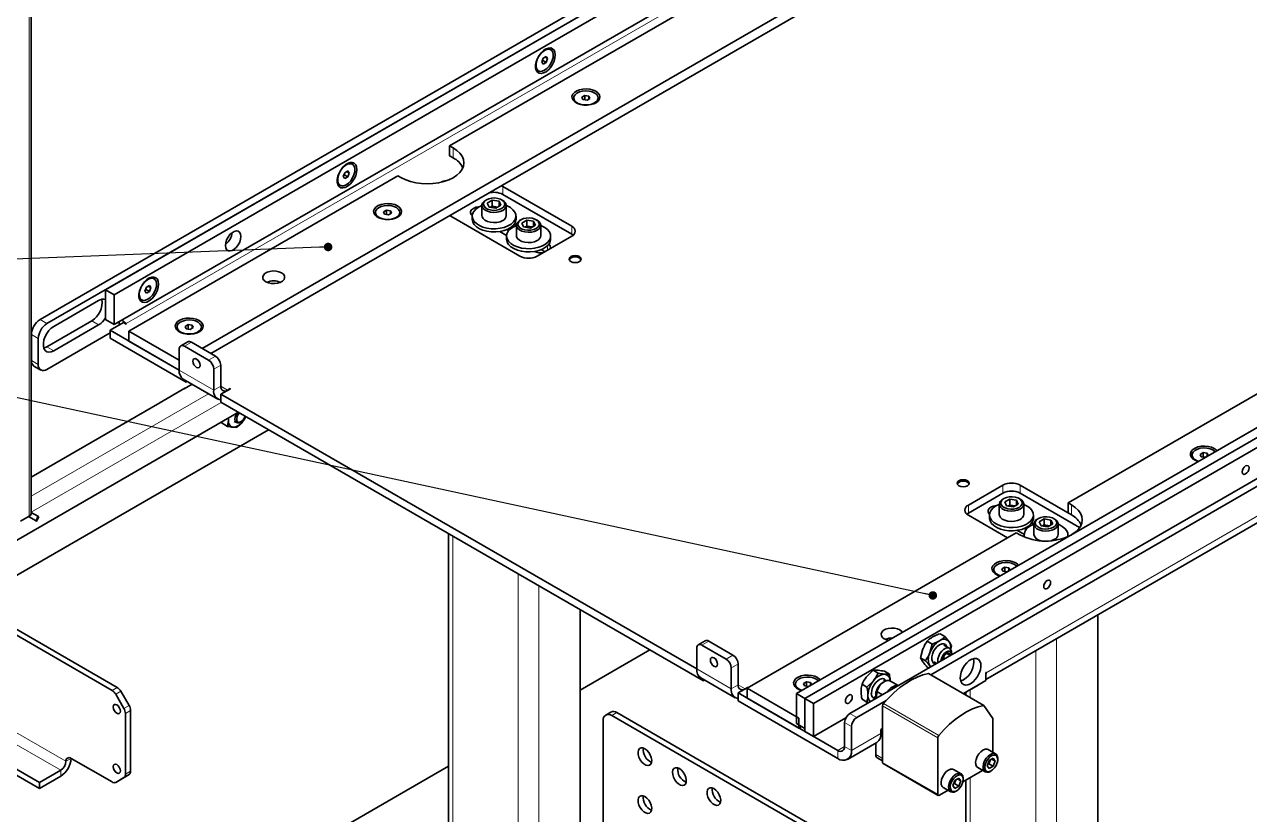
# Paper-space layout 'Blatt1' of a CAD drawing. Header units: millimetres. Extents: x 0 to 1189, y 0 to 841.
# Drawn here: x 778.1 to 878.5, y 450.6 to 515.4 of the extents above; entities that cross this region are included whole.
import ezdxf

# ---------------------------------------------------------------- set-up
doc = ezdxf.new("R2010")
doc.units = ezdxf.units.MM
doc.layers.add('BESCHRIFTUNG', color=5, linetype='Continuous')
doc.dimstyles.new('SLDDIMSTYLE0', dxfattribs={"dimtxt": 0.18, "dimasz": 0.7, "dimexe": 0, "dimexo": 0.0625, "dimgap": 0, "dimtad": 0, "dimtih": 1, "dimtoh": 1, "dimdec": 0, "dimrnd": 1e-09, "dimzin": 0, "dimdsep": 46, "dimtxsty": 'Standard', "dimblk1": 'DOT', "dimblk2": 'DOT', "dimsah": 1, "dimcen": 0.09, "dimadec": 0, "dimazin": 0, "dimtfac": 0.7, "dimtdec": 0, "dimtofl": 0, "dimtmove": 0, "dimatfit": 3, "dimldrblk": 'DOT', "dimfxl": 1, "dimfrac": 2, "dimtolj": 1, "dimtzin": 0, "dimarcsym": 0})

# ---------------------------------------------------------------- blocks, each defined once
blk = doc.blocks.new('_Dot')
at = {"color": 0, "linetype": 'ByBlock', "lineweight": -2}
blk.add_line((-0.5, 0), (-1, 0), dxfattribs=at)
at = {"color": 0, "linetype": 'ByBlock', "const_width": 0.5}
blk.add_lwpolyline([(-0.25, 0, 1), (0.25, 0, 1)], format="xyb", close=True, dxfattribs=at)

psp = doc.layouts.new('Blatt1')

# ---------------------------------------------------------------- linework, layer by layer
at = {"color": 7, "linetype": 'Continuous', "lineweight": 35}
for p, q in [((778.603, 475.292), (778.603, 615.737)), ((779.325, 491.172), (876.34, 547.178)), ((779.891, 490.846), (876.906, 546.851)), ((877.33, 547.096), (784.699, 493.622)), ((785.406, 493.213), (871.571, 542.955)), ((785.406, 490.764), (871.571, 540.506)), ((883.482, 540.442), (793.326, 488.396)), ((812.913, 505.418), (872.774, 539.975)), ((792.619, 488.805), (877.016, 537.526)), ((821.2, 513.3), (821.158, 513.325)), ((934.677, 513.583), (842.046, 460.108)), ((820.457, 512.294), (820.578, 512.607)), ((820.457, 512.294), (820.578, 512.121)), ((820.513, 512.439), (820.822, 512.261)), ((820.822, 512.748), (820.578, 512.607)), ((820.822, 512.261), (820.578, 512.121)), ((820.733, 512.696), (820.943, 512.575)), ((820.943, 512.575), (820.822, 512.748)), ((820.943, 512.575), (820.822, 512.261)), ((935.384, 513.175), (842.753, 459.7)), ((820.158, 511.593), (820.2, 511.568)), ((845.722, 458.883), (937.505, 511.868)), ((841.338, 460.516), (927.504, 510.258)), ((863.612, 476.15), (923.473, 510.707)), ((823.085, 509.348), (823.085, 509.299)), ((823.753, 509.399), (823.996, 509.54)), ((823.753, 509.399), (823.842, 509.207)), ((823.996, 509.54), (824.328, 509.488)), ((823.996, 509.183), (823.996, 509.54)), ((824.417, 509.296), (824.174, 509.156)), ((824.417, 509.296), (824.328, 509.488)), ((824.328, 509.245), (824.328, 509.488)), ((825.085, 509.299), (825.085, 509.348)), ((823.842, 509.207), (824.174, 509.156)), ((813.196, 505.255), (812.913, 505.418)), ((812.913, 504.602), (812.913, 505.418)), ((813.196, 504.439), (812.913, 504.602)), ((804.193, 502.905), (804.315, 503.219)), ((804.558, 503.359), (804.315, 503.219)), ((804.469, 503.308), (804.68, 503.186)), ((804.68, 503.186), (804.558, 503.359)), ((804.937, 503.912), (804.894, 503.936)), ((852.359, 462.062), (924.075, 503.462)), ((786.608, 490.233), (808.67, 502.969)), ((803.894, 502.204), (803.937, 502.18)), ((804.193, 502.905), (804.315, 502.732)), ((804.25, 503.051), (804.558, 502.873)), ((804.558, 502.873), (804.315, 502.732)), ((804.68, 503.186), (804.558, 502.873)), ((808.67, 502.969), (808.953, 502.806)), ((812.241, 502.459), (812.187, 502.422)), ((817.261, 502.091), (817.147, 502.148)), ((822.918, 498.826), (817.261, 502.091)), ((822.918, 498.172), (817.261, 501.438)), ((815.282, 500.393), (815.554, 500.522)), ((815.554, 500.54), (815.554, 499.699)), ((815.932, 500.997), (815.847, 500.948)), ((816.405, 500.96), (815.997, 500.724)), ((815.997, 500.724), (816.146, 500.403)), ((816.704, 500.316), (816.146, 500.403)), ((816.258, 500.385), (816.405, 500.47)), ((816.405, 500.96), (816.963, 500.874)), ((816.405, 500.47), (816.405, 500.96)), ((816.405, 500.47), (816.851, 500.401)), ((816.405, 500.47), (816.435, 500.358)), ((817.112, 500.552), (816.704, 500.316)), ((817.112, 500.552), (816.963, 500.874)), ((816.963, 500.466), (816.963, 500.874)), ((817.262, 500.948), (817.177, 500.997)), ((817.554, 499.699), (817.554, 500.54)), ((806.822, 499.959), (806.822, 499.91)), ((807.489, 500.01), (807.733, 500.151)), ((807.489, 500.01), (807.578, 499.819)), ((807.578, 499.819), (807.911, 499.767)), ((807.733, 500.151), (808.065, 500.099)), ((807.733, 499.795), (807.733, 500.151)), ((808.154, 499.908), (807.911, 499.767)), ((808.154, 499.908), (808.065, 500.099)), ((808.065, 499.856), (808.065, 500.099)), ((808.822, 499.91), (808.822, 499.959)), ((812.921, 499.708), (813.019, 499.642)), ((813.019, 499.642), (818.676, 496.376)), ((814.754, 499.658), (814.754, 499.397)), ((818.354, 499.397), (818.354, 499.658)), ((818.76, 499.365), (818.676, 499.316)), ((819.233, 499.327), (818.825, 499.092)), ((819.233, 499.327), (819.791, 499.241)), ((819.233, 498.837), (819.233, 499.327)), ((819.94, 498.919), (819.791, 499.241)), ((819.791, 498.833), (819.791, 499.241)), ((820.09, 499.316), (820.005, 499.365)), ((817.02, 498.393), (817.584, 498.068)), ((817.749, 498.462), (817.597, 498.55)), ((818.11, 498.76), (818.383, 498.89)), ((818.383, 498.913), (818.222, 499.006)), ((818.383, 498.907), (818.383, 498.066)), ((818.825, 499.092), (818.975, 498.77)), ((819.532, 498.683), (818.975, 498.77)), ((819.086, 498.752), (819.233, 498.837)), ((819.233, 498.837), (819.679, 498.768)), ((819.233, 498.837), (819.263, 498.725)), ((819.94, 498.919), (819.532, 498.683)), ((820.383, 498.066), (820.383, 498.907)), ((817.583, 498.026), (817.583, 497.764)), ((820.09, 496.376), (822.918, 498.009)), ((821.183, 497.764), (821.183, 498.026)), ((823.036, 498.091), (822.918, 498.172)), ((856.881, 461.681), (919.779, 497.991)), ((820.726, 496.744), (820.425, 496.917)), ((822.864, 496.228), (822.848, 496.219)), ((823.555, 496.219), (823.539, 496.228)), ((788.673, 494.523), (788.631, 494.547)), ((784.699, 493.622), (784.699, 491.172)), ((784.699, 493.622), (785.406, 493.213)), ((785.406, 493.213), (785.406, 490.764)), ((787.93, 493.516), (788.052, 493.83)), ((787.93, 493.516), (788.052, 493.343)), ((787.986, 493.662), (788.295, 493.484)), ((788.295, 493.97), (788.052, 493.83)), ((788.295, 493.484), (788.052, 493.343)), ((788.206, 493.919), (788.416, 493.797)), ((788.416, 493.797), (788.295, 493.97)), ((788.416, 493.797), (788.295, 493.484)), ((780.457, 490.617), (784.133, 492.74)), ((787.631, 492.815), (787.673, 492.791)), ((784.699, 491.172), (785.406, 490.764)), ((783.568, 491.074), (779.891, 488.951)), ((784.133, 490.747), (780.457, 488.625)), ((785.078, 490.3), (786.181, 490.937)), ((790.745, 487.029), (785.078, 490.3)), ((785.078, 489.647), (785.078, 490.3)), ((785.802, 490.992), (785.802, 490.718)), ((786.181, 490.937), (786.396, 490.813)), ((786.425, 490.829), (786.396, 490.845)), ((786.425, 490.829), (786.396, 490.813)), ((786.608, 489.417), (786.608, 490.233)), ((786.608, 490.233), (790.745, 487.845)), ((790.558, 490.57), (790.558, 490.521)), ((791.226, 490.622), (791.469, 490.762)), ((791.226, 490.622), (791.315, 490.43)), ((791.315, 490.43), (791.647, 490.378)), ((791.469, 490.762), (791.801, 490.711)), ((791.469, 490.406), (791.469, 490.762)), ((791.89, 490.519), (791.647, 490.378)), ((791.89, 490.519), (791.801, 490.711)), ((791.801, 490.468), (791.801, 490.711)), ((792.558, 490.521), (792.558, 490.57)), ((778.618, 489.948), (778.618, 487.825)), ((779.184, 489.621), (779.184, 487.498)), ((785.078, 490.084), (779.891, 487.09)), ((791.296, 486.057), (785.078, 489.647)), ((786.608, 489.417), (790.745, 487.029)), ((791.435, 489.345), (790.869, 489.018)), ((791.735, 489.315), (793.715, 488.172)), ((790.745, 488.743), (790.745, 487.029)), ((793.149, 487.845), (791.169, 488.988)), ((778.825, 487.367), (779.391, 487.04)), ((794.139, 487.437), (794.139, 485.722)), ((791.076, 486.296), (793.905, 484.663)), ((791.296, 486.169), (791.296, 486.057)), ((793.573, 487.111), (793.573, 485.396)), ((791.205, 485.551), (789.083, 484.327)), ((791.12, 485.502), (791.134, 485.494)), ((791.134, 485.494), (791.8, 485.879)), ((791.205, 485.535), (791.205, 485.551)), ((791.394, 486.113), (791.296, 486.057)), ((794.153, 485.061), (794.931, 485.51)), ((794.917, 485.518), (794.705, 485.396)), ((794.931, 485.51), (794.917, 485.518)), ((794.917, 485.518), (794.917, 485.502)), ((778.603, 478.261), (789.154, 484.351)), ((789.083, 484.327), (789.083, 484.31)), ((789.14, 484.359), (789.154, 484.351)), ((833.171, 462.536), (794.153, 485.061)), ((794.153, 485.061), (794.153, 484.408)), ((833.723, 461.565), (794.153, 484.408)), ((771.095, 469.436), (795.592, 483.577)), ((796.196, 483.229), (795.935, 482.801)), ((798.068, 482.148), (773.571, 468.007)), ((794.174, 482.759), (794.174, 482.73)), ((794.174, 482.73), (794.699, 482.427)), ((794.768, 482.906), (794.75, 483.091)), ((795.477, 482.358), (795.157, 482.352)), ((795.246, 482.835), (795.43, 482.729)), ((795.73, 482.759), (795.801, 482.799)), ((874.696, 480.271), (874.452, 480.131)), ((874.452, 480.131), (874.541, 479.939)), ((874.696, 480.271), (875.028, 480.22)), ((874.696, 479.915), (874.696, 480.271)), ((875.028, 480.22), (875.117, 480.028)), ((875.028, 479.977), (875.028, 480.22)), ((873.785, 480.079), (873.785, 480.03)), ((874.874, 479.888), (874.541, 479.939)), ((874.874, 479.888), (875.117, 480.028)), ((878.108, 478.486), (878.17, 478.522)), ((878.454, 479.014), (878.454, 479.085)), ((854.683, 477.859), (854.667, 477.85)), ((855.375, 477.85), (855.359, 477.859)), ((858.274, 477.599), (855.445, 475.966)), ((863.895, 475.17), (859.688, 477.599)), ((858.274, 476.946), (855.445, 475.313)), ((858.358, 476.505), (858.274, 476.456)), ((858.831, 476.468), (858.423, 476.232)), ((858.423, 476.232), (858.573, 475.91)), ((858.831, 476.468), (859.389, 476.382)), ((858.831, 475.978), (858.831, 476.468)), ((859.538, 476.06), (859.389, 476.382)), ((859.389, 475.973), (859.389, 476.382)), ((859.688, 476.456), (859.603, 476.505)), ((864.566, 474.13), (859.688, 476.946)), ((863.895, 475.987), (863.612, 476.15)), ((863.612, 475.334), (863.612, 476.15)), ((778.603, 475.373), (779.143, 475.061)), ((855.445, 475.313), (855.328, 475.231)), ((855.445, 475.15), (858.662, 473.293)), ((857.181, 475.166), (857.181, 474.905)), ((857.708, 475.901), (857.981, 476.03)), ((857.981, 476.048), (857.981, 475.207)), ((859.13, 475.824), (858.573, 475.91)), ((858.684, 475.893), (858.831, 475.978)), ((858.831, 475.978), (859.277, 475.909)), ((858.831, 475.978), (858.861, 475.866)), ((859.538, 476.06), (859.13, 475.824)), ((859.981, 475.207), (859.981, 476.048)), ((860.781, 474.905), (860.781, 475.166)), ((863.895, 475.17), (863.612, 475.334)), ((777.721, 474.651), (778.443, 475.068)), ((778.387, 475.036), (778.943, 474.715)), ((778.819, 474.786), (778.387, 475.036)), ((779.039, 474.66), (779.239, 475.006)), ((860.536, 474.268), (860.809, 474.397)), ((860.809, 474.421), (860.648, 474.514)), ((860.809, 474.415), (860.809, 473.574)), ((861.187, 474.872), (861.102, 474.823)), ((861.66, 474.835), (861.252, 474.599)), ((861.252, 474.599), (861.401, 474.277)), ((861.959, 474.191), (861.401, 474.277)), ((861.513, 474.26), (861.66, 474.345)), ((861.66, 474.835), (862.217, 474.749)), ((861.66, 474.345), (861.66, 474.835)), ((861.66, 474.345), (862.106, 474.276)), ((861.66, 474.345), (861.69, 474.233)), ((862.367, 474.427), (861.959, 474.191)), ((862.367, 474.427), (862.217, 474.749)), ((862.217, 474.341), (862.217, 474.749)), ((862.516, 474.823), (862.432, 474.872)), ((862.809, 473.574), (862.809, 474.415)), ((812.809, 473.638), (812.809, 439.643)), ((837.308, 460.965), (859.37, 473.701)), ((859.37, 473.701), (859.653, 473.538)), ((859.447, 473.901), (860.011, 473.576)), ((860.009, 473.533), (860.009, 473.362)), ((860.176, 473.97), (860.023, 474.058)), ((863.609, 473.392), (863.609, 473.533)), ((764.971, 472.481), (785.231, 460.786)), ((765.395, 472.726), (785.655, 461.031)), ((857.521, 470.691), (857.521, 470.642)), ((858.432, 470.883), (858.189, 470.742)), ((858.189, 470.742), (858.278, 470.55)), ((858.61, 470.499), (858.278, 470.55)), ((858.432, 470.883), (858.764, 470.831)), ((858.432, 470.526), (858.432, 470.883)), ((858.61, 470.499), (858.853, 470.639)), ((858.764, 470.831), (858.853, 470.639)), ((858.764, 470.588), (858.764, 470.831)), ((861.845, 469.097), (861.906, 469.133)), ((862.19, 469.625), (862.19, 469.696)), ((823.625, 437.014), (823.625, 467.394)), ((866.052, 426.527), (866.052, 466.975)), ((853.124, 465.429), (853.525, 465.197)), ((853.525, 465.197), (853.872, 464.772)), ((829.327, 464.103), (823.625, 460.811)), ((833.171, 464.251), (833.171, 462.536)), ((833.861, 464.852), (833.296, 464.526)), ((835.576, 463.353), (833.596, 464.496)), ((834.161, 464.823), (836.141, 463.68)), ((851.531, 463.448), (851.715, 464.179)), ((852.062, 464.816), (852.464, 464.584)), ((852.464, 464.584), (852.28, 463.853)), ((853.901, 464.23), (853.436, 464.498)), ((853.983, 464.139), (854.056, 464.442)), ((851.531, 463.448), (851.933, 463.216)), ((851.531, 463.448), (851.715, 463.118)), ((852.636, 463.112), (852.842, 462.993)), ((853.316, 463.267), (853.479, 463.687)), ((853.391, 463.462), (853.522, 463.386)), ((853.479, 463.687), (853.805, 463.876)), ((853.686, 463.807), (853.968, 463.644)), ((853.805, 463.876), (853.969, 463.644)), ((854.066, 463.7), (854.066, 463.863)), ((836, 462.618), (836, 460.904)), ((836.565, 462.945), (836.565, 461.23)), ((847.643, 462.429), (847.101, 461.905)), ((847.643, 462.429), (848.021, 462.435)), ((847.643, 462.429), (848.045, 462.197)), ((848.562, 462.347), (848.964, 462.115)), ((848.964, 462.115), (848.586, 462.109)), ((852.062, 462.693), (852.192, 462.618)), ((856.702, 459.555), (852.176, 462.167)), ((852.332, 462.699), (852.28, 462.791)), ((856.895, 462.247), (856.881, 462.238)), ((856.881, 462.238), (856.881, 461.585)), ((856.895, 462.23), (856.881, 462.033)), ((856.895, 462.247), (856.895, 462.23)), ((833.503, 461.804), (836.331, 460.171)), ((833.723, 461.677), (833.723, 461.565)), ((833.82, 461.621), (833.723, 461.565)), ((836.58, 460.569), (837.357, 461.018)), ((837.343, 461.026), (837.131, 460.904)), ((837.357, 461.018), (837.343, 461.026)), ((837.343, 461.026), (837.343, 461.01)), ((841.258, 461.302), (841.258, 461.253)), ((842.169, 461.494), (841.925, 461.353)), ((841.925, 461.353), (842.014, 461.162)), ((842.347, 461.11), (842.014, 461.162)), ((842.169, 461.494), (842.501, 461.442)), ((842.169, 461.138), (842.169, 461.494)), ((842.347, 461.11), (842.59, 461.251)), ((842.501, 461.442), (842.59, 461.251)), ((842.501, 461.199), (842.501, 461.442)), ((846.724, 461.286), (847.125, 461.054)), ((847.125, 461.054), (847.667, 461.578)), ((848.651, 461.545), (848.486, 461.64)), ((849.692, 461.175), (849.051, 461.545)), ((856.881, 461.585), (855.032, 460.518)), ((855.033, 460.518), (856.301, 461.25)), ((856.301, 461.251), (856.301, 461.25)), ((786.201, 459.307), (785.531, 460.469)), ((786.626, 459.552), (785.955, 460.714)), ((844.733, 455.862), (836.58, 460.569)), ((836.58, 460.569), (836.58, 459.916)), ((837.308, 460.965), (841.551, 458.516)), ((837.308, 460.148), (837.308, 460.965)), ((837.308, 460.148), (841.551, 457.699)), ((841.338, 458.067), (841.338, 460.516)), ((842.046, 460.108), (841.338, 460.516)), ((842.046, 460.108), (842.753, 459.7)), ((842.046, 457.413), (842.046, 460.108)), ((842.046, 457.658), (842.046, 460.108)), ((845.927, 460.236), (845.927, 460.307)), ((846.724, 460.06), (847.125, 459.828)), ((847.686, 460.255), (847.892, 460.136)), ((847.91, 460.146), (847.924, 460.696)), ((847.924, 460.696), (848.393, 460.425)), ((855.235, 460.635), (855.235, 460.401)), ((786.75, 459.134), (786.75, 454.151)), ((826.131, 459.007), (825.706, 458.762)), ((844.733, 455.209), (836.58, 459.916)), ((842.753, 459.7), (842.753, 457.005)), ((845.581, 459.709), (845.643, 459.744)), ((846.288, 458.557), (848.697, 459.948)), ((847.125, 459.828), (847.307, 459.798)), ((848.41, 454.882), (848.41, 459.519)), ((856.702, 459.555), (857.46, 458.475)), ((779.291, 453.234), (770.851, 458.106)), ((786.326, 453.906), (786.326, 458.889)), ((825.499, 458.304), (825.499, 437.401)), ((855.235, 441.955), (826.206, 458.712)), ((855.235, 442.444), (826.631, 458.957)), ((842.046, 457.658), (841.338, 458.067)), ((841.551, 457.699), (841.551, 458.516)), ((845.406, 458.537), (842.753, 457.005)), ((845.298, 458.149), (845.298, 456.189)), ((857.46, 455.701), (857.46, 458.475)), ((770.851, 457.616), (779.291, 452.744)), ((841.763, 457.822), (841.551, 457.699)), ((842.753, 457.005), (842.046, 457.413)), ((845.864, 457.822), (845.864, 455.862)), ((848.41, 457.658), (848.268, 457.577)), ((848.268, 457.577), (848.268, 457.25)), ((848.41, 455.209), (848.41, 457.658)), ((845.532, 455.13), (847.937, 456.518)), ((847.844, 455.535), (847.844, 456.464)), ((852.935, 456.907), (852.935, 452.27)), ((781.871, 455.213), (785.231, 453.274)), ((847.968, 455.261), (848.41, 455.006)), ((856.992, 454.612), (857.156, 455.033)), ((857.673, 455.578), (857.065, 455.929)), ((857.251, 455.088), (857.129, 454.772)), ((857.482, 455.222), (857.156, 455.033)), ((857.363, 455.153), (857.646, 454.989)), ((857.646, 454.989), (857.482, 455.222)), ((857.849, 455.107), (857.849, 455.189)), ((779.291, 453.234), (781.022, 454.233)), ((812.809, 454.567), (791.558, 442.299)), ((848.451, 454.791), (852.976, 452.178)), ((854.845, 453.945), (854.237, 454.296)), ((855.002, 453.3), (856.611, 454.228)), ((856.12, 454.545), (856.215, 454.456)), ((856.215, 454.456), (856.823, 454.105)), ((857.156, 454.38), (856.992, 454.612)), ((857.129, 454.772), (857.033, 454.717)), ((857.129, 454.772), (857.075, 454.826)), ((857.129, 454.772), (857.482, 454.568)), ((857.156, 454.38), (857.482, 454.568)), ((857.248, 454.148), (857.319, 454.188)), ((857.646, 454.989), (857.482, 454.568)), ((781.022, 453.743), (779.291, 452.744)), ((779.291, 452.744), (779.291, 453.234)), ((785.531, 453.244), (786.201, 453.631)), ((785.531, 453.244), (785.955, 453.489)), ((785.955, 453.489), (786.626, 453.876)), ((854.164, 452.979), (854.327, 453.4)), ((854.3, 453.14), (854.205, 453.085)), ((854.3, 453.14), (854.247, 453.193)), ((854.423, 453.455), (854.3, 453.14)), ((854.3, 453.14), (854.654, 452.936)), ((854.654, 453.589), (854.327, 453.4)), ((854.534, 453.52), (854.817, 453.356)), ((854.817, 453.356), (854.654, 453.589)), ((854.817, 453.356), (854.654, 452.936)), ((855.021, 453.474), (855.021, 453.556)), ((855.235, 453.434), (855.235, 420.282)), ((853.076, 452.188), (853.782, 452.595)), ((853.291, 452.912), (853.387, 452.824)), ((853.387, 452.824), (853.995, 452.473)), ((854.327, 452.747), (854.164, 452.979)), ((854.327, 452.747), (854.654, 452.936)), ((854.42, 452.515), (854.491, 452.556))]:
    psp.add_line(p, q, dxfattribs=at)
at = {"color": 8, "linetype": 'Continuous', "lineweight": 18}
for p, q in [((778.443, 615.513), (778.443, 475.068)), ((786.396, 490.845), (877.896, 543.667)), ((813.196, 504.439), (813.196, 505.255)), ((817.261, 501.438), (817.261, 502.091)), ((822.918, 498.172), (822.918, 498.826)), ((856.895, 462.23), (920.11, 498.724)), ((820.938, 496.866), (820.938, 497.242)), ((779.891, 490.846), (779.325, 491.172)), ((784.133, 490.747), (783.568, 491.074)), ((786.396, 490.845), (786.396, 490.813)), ((779.184, 489.621), (778.618, 489.948)), ((791.735, 489.315), (791.169, 488.988)), ((780.457, 488.625), (779.891, 488.951)), ((793.715, 488.172), (793.149, 487.845)), ((779.184, 487.498), (778.618, 487.825)), ((794.139, 487.437), (793.573, 487.111)), ((793.573, 485.396), (790.745, 487.029)), ((794.139, 485.722), (793.573, 485.396)), ((794.705, 485.396), (794.139, 485.722)), ((794.705, 485.396), (794.705, 485.379)), ((793.143, 485.103), (778.603, 476.709)), ((794.178, 484.394), (778.603, 475.403)), ((858.274, 476.946), (858.274, 477.599)), ((859.688, 476.946), (859.688, 477.599)), ((855.445, 475.313), (855.445, 475.966)), ((863.895, 475.17), (863.895, 475.987)), ((778.943, 474.715), (779.143, 475.061)), ((813.16, 439.153), (813.16, 473.435)), ((818.534, 436.05), (818.534, 470.333)), ((820.231, 436.05), (820.231, 469.353)), ((834.161, 464.823), (833.596, 464.496)), ((860.961, 423.588), (860.961, 464.036)), ((862.658, 424.567), (862.658, 465.016)), ((836.141, 463.68), (835.576, 463.353)), ((836, 460.904), (833.171, 462.536)), ((836.565, 462.945), (836, 462.618)), ((856.881, 462.238), (856.895, 462.23)), ((781.446, 454.968), (770.203, 461.459)), ((785.231, 460.786), (785.655, 461.031)), ((836.565, 461.23), (836, 460.904)), ((837.131, 460.904), (836.565, 461.23)), ((781.022, 454.233), (769.779, 460.724)), ((785.955, 460.714), (785.531, 460.469)), ((837.131, 460.904), (837.131, 460.887)), ((855.587, 460.198), (855.587, 460.838)), ((786.201, 459.307), (786.626, 459.552)), ((786.75, 459.134), (786.326, 458.889)), ((848.41, 459.519), (852.935, 456.907)), ((848.487, 459.709), (853.012, 457.097)), ((826.631, 458.957), (826.206, 458.712)), ((845.298, 458.149), (845.864, 457.822)), ((845.722, 458.883), (846.288, 458.557)), ((845.864, 455.862), (848.268, 457.25)), ((845.298, 456.189), (844.733, 455.862)), ((845.298, 456.189), (845.864, 455.862)), ((781.446, 454.968), (781.871, 455.213)), ((844.733, 455.862), (844.733, 455.209)), ((847.844, 455.535), (848.41, 455.209)), ((781.022, 454.233), (781.022, 453.743)), ((786.326, 453.906), (786.75, 454.151)), ((848.41, 454.882), (852.935, 452.27)), ((786.626, 453.876), (786.201, 453.631)), ((855.587, 420.485), (855.587, 453.637))]:
    psp.add_line(p, q, dxfattribs=at)
at = {"color": 7, "linetype": 'Continuous', "lineweight": 35, "flags": 128}
for points in [[(821.573, 512.867), (821.547, 513.085), (821.472, 513.26), (821.353, 513.381), (821.196, 513.44), (821.012, 513.434), (820.813, 513.363), (820.61, 513.231), (820.416, 513.047), (820.245, 512.822), (820.105, 512.571), (820.008, 512.308), (819.957, 512.052), (819.957, 511.817), (820.008, 511.619), (820.105, 511.469), (820.245, 511.379), (820.416, 511.352), (820.61, 511.391), (820.813, 511.493), (821.012, 511.653), (821.196, 511.859), (821.353, 512.099), (821.472, 512.358), (821.547, 512.619), (821.573, 512.867)], [(820.7, 511.618), (820.891, 511.758), (821.068, 511.949), (821.217, 512.175), (821.328, 512.421), (821.392, 512.668), (821.406, 512.897), (821.366, 513.092), (821.278, 513.239), (821.146, 513.325), (820.982, 513.346), (820.796, 513.299), (820.604, 513.188), (820.418, 513.021), (820.254, 512.81), (820.122, 512.572), (820.034, 512.323), (819.995, 512.083), (820.008, 511.869), (820.072, 511.696), (820.183, 511.579), (820.333, 511.525), (820.509, 511.538), (820.7, 511.618)], [(824.896, 509.887), (824.669, 509.989), (824.405, 510.055), (824.121, 510.081), (823.835, 510.065), (823.564, 510.009), (823.327, 509.915), (823.136, 509.791), (823.006, 509.643), (822.943, 509.481), (822.952, 509.315), (823.032, 509.156), (823.179, 509.013), (823.382, 508.896), (823.63, 508.811), (823.906, 508.765), (824.193, 508.76), (824.474, 508.796), (824.73, 508.871), (824.945, 508.981), (825.107, 509.118), (825.204, 509.274), (825.231, 509.44), (825.186, 509.603), (825.072, 509.756), (824.896, 509.887)], [(824.344, 509.905), (824.074, 509.925), (823.804, 509.902), (823.556, 509.837), (823.346, 509.737), (823.192, 509.607), (823.104, 509.459), (823.088, 509.302), (823.147, 509.148), (823.275, 509.009), (823.463, 508.896), (823.697, 508.816), (823.96, 508.775), (824.232, 508.777), (824.494, 508.821), (824.725, 508.904), (824.909, 509.02), (825.031, 509.161), (825.083, 509.315), (825.062, 509.472), (824.968, 509.619), (824.808, 509.746), (824.595, 509.844), (824.344, 509.905)], [(808.953, 502.806), (809.311, 502.629), (809.712, 502.487), (810.147, 502.383), (810.605, 502.32), (811.074, 502.299), (811.544, 502.32), (812.001, 502.383), (812.436, 502.487), (812.838, 502.629), (813.196, 502.806), (813.501, 503.012), (813.747, 503.244), (813.927, 503.495), (814.037, 503.76), (814.074, 504.03), (814.037, 504.301), (813.927, 504.566), (813.747, 504.817), (813.501, 505.048), (813.196, 505.255)], [(805.309, 503.478), (805.284, 503.697), (805.209, 503.872), (805.089, 503.993), (804.933, 504.052), (804.749, 504.046), (804.549, 503.974), (804.346, 503.842), (804.153, 503.658), (803.981, 503.433), (803.842, 503.182), (803.744, 502.92), (803.694, 502.663), (803.694, 502.428), (803.744, 502.23), (803.842, 502.081), (803.981, 501.99), (804.153, 501.963), (804.346, 502.002), (804.549, 502.105), (804.749, 502.264), (804.933, 502.47), (805.089, 502.71), (805.209, 502.969), (805.284, 503.231), (805.309, 503.478)], [(804.437, 502.229), (804.627, 502.369), (804.804, 502.56), (804.953, 502.787), (805.064, 503.032), (805.129, 503.279), (805.142, 503.509), (805.103, 503.704), (805.014, 503.85), (804.883, 503.937), (804.718, 503.957), (804.533, 503.91), (804.34, 503.799), (804.155, 503.632), (803.99, 503.421), (803.859, 503.183), (803.77, 502.934), (803.731, 502.694), (803.744, 502.48), (803.809, 502.308), (803.92, 502.19), (804.069, 502.136), (804.246, 502.149), (804.437, 502.229)], [(808.633, 500.498), (808.405, 500.6), (808.142, 500.666), (807.858, 500.692), (807.571, 500.676), (807.301, 500.62), (807.063, 500.527), (806.873, 500.402), (806.742, 500.254), (806.68, 500.092), (806.689, 499.926), (806.769, 499.767), (806.915, 499.624), (807.119, 499.507), (807.366, 499.422), (807.642, 499.376), (807.93, 499.371), (808.21, 499.407), (808.466, 499.482), (808.682, 499.592), (808.844, 499.729), (808.941, 499.886), (808.968, 500.051), (808.923, 500.215), (808.809, 500.367), (808.633, 500.498)], [(808.08, 500.517), (807.81, 500.536), (807.541, 500.513), (807.292, 500.449), (807.083, 500.348), (806.929, 500.219), (806.84, 500.07), (806.825, 499.913), (806.883, 499.759), (807.011, 499.621), (807.199, 499.507), (807.434, 499.427), (807.697, 499.386), (807.969, 499.388), (808.23, 499.432), (808.461, 499.515), (808.645, 499.631), (808.768, 499.772), (808.82, 499.926), (808.798, 500.083), (808.704, 500.23), (808.545, 500.358), (808.331, 500.456), (808.08, 500.517)], [(815.345, 500.428), (815.298, 500.425), (815.06, 500.38), (814.857, 500.295), (814.71, 500.178), (814.633, 500.041), (814.633, 499.896), (814.71, 499.759), (814.757, 499.713)], [(817.554, 500.522), (817.62, 500.496), (817.89, 500.355), (818.106, 500.186), (818.258, 499.994), (818.34, 499.79), (818.349, 499.579), (818.285, 499.373), (818.15, 499.177), (817.949, 499.002), (817.692, 498.853), (817.388, 498.737), (817.05, 498.659), (816.691, 498.622), (816.327, 498.628), (815.972, 498.675), (815.641, 498.763), (815.348, 498.887), (815.103, 499.043), (814.919, 499.225), (814.801, 499.423), (814.755, 499.632), (814.783, 499.842), (814.883, 500.044), (815.051, 500.23), (815.282, 500.393), (815.282, 500.393)], [(817.261, 500.132), (817.044, 500.037), (816.791, 499.979), (816.52, 499.963), (816.252, 499.99), (816.006, 500.058), (815.801, 500.161), (815.651, 500.292), (815.569, 500.442), (815.56, 500.599), (815.624, 500.752), (815.758, 500.889), (815.847, 500.948)], [(817.177, 500.279), (817.327, 500.395), (817.414, 500.53), (817.432, 500.674), (817.379, 500.816), (817.259, 500.943), (817.082, 501.045), (816.862, 501.114), (816.617, 501.145), (816.367, 501.135), (816.133, 501.084), (815.932, 500.997), (815.782, 500.882), (815.694, 500.746), (815.677, 500.602), (815.73, 500.461), (815.85, 500.334), (816.027, 500.232), (816.247, 500.162), (816.492, 500.132), (816.741, 500.142), (816.976, 500.192), (817.177, 500.279)], [(817.262, 500.948), (817.391, 500.857), (817.507, 500.715), (817.554, 500.56), (817.526, 500.404), (817.426, 500.257), (817.261, 500.132)], [(818.354, 499.397), (818.349, 499.318), (818.285, 499.111), (818.15, 498.916), (817.949, 498.74), (817.692, 498.592), (817.388, 498.476), (817.05, 498.398), (816.691, 498.361), (816.327, 498.366), (815.972, 498.414), (815.641, 498.502), (815.348, 498.626), (815.103, 498.782), (814.919, 498.963), (814.801, 499.162), (814.755, 499.371), (814.754, 499.397)], [(815.554, 499.699), (815.569, 499.601), (815.651, 499.451), (815.801, 499.32), (816.006, 499.216), (816.252, 499.149), (816.52, 499.122), (816.791, 499.138), (817.044, 499.196), (817.261, 499.291)], [(820.09, 498.499), (819.873, 498.404), (819.62, 498.347), (819.349, 498.33), (819.08, 498.357), (818.834, 498.425), (818.629, 498.528), (818.48, 498.659), (818.397, 498.809), (818.388, 498.966), (818.452, 499.119), (818.586, 499.256), (818.676, 499.316)], [(820.005, 498.646), (820.155, 498.762), (820.243, 498.897), (820.261, 499.042), (820.207, 499.183), (820.087, 499.31), (819.91, 499.412), (819.69, 499.481), (819.446, 499.512), (819.196, 499.502), (818.961, 499.451), (818.761, 499.365), (818.61, 499.249), (818.523, 499.113), (818.505, 498.969), (818.558, 498.828), (818.678, 498.701), (818.855, 498.599), (819.075, 498.529), (819.32, 498.499), (819.57, 498.509), (819.805, 498.56), (820.005, 498.646)], [(820.09, 499.316), (820.219, 499.224), (820.336, 499.082), (820.382, 498.927), (820.354, 498.771), (820.254, 498.624), (820.09, 498.499)], [(794.528, 497.254), (794.554, 497.476), (794.629, 497.71), (794.748, 497.937), (794.9, 498.138), (795.074, 498.297), (795.255, 498.401), (795.429, 498.443), (795.581, 498.418), (795.7, 498.328), (795.775, 498.181), (795.801, 497.989), (795.775, 497.767), (795.7, 497.534), (795.581, 497.307), (795.429, 497.106), (795.255, 496.947), (795.074, 496.842), (794.9, 496.801), (794.748, 496.826), (794.629, 496.915), (794.554, 497.062), (794.528, 497.254)], [(820.383, 498.89), (820.448, 498.863), (820.718, 498.722), (820.934, 498.553), (821.086, 498.362), (821.168, 498.157), (821.178, 497.947), (821.113, 497.74), (820.978, 497.544), (820.778, 497.369), (820.52, 497.22), (820.216, 497.105), (819.878, 497.027), (819.519, 496.989), (819.155, 496.995), (818.801, 497.042), (818.47, 497.13), (818.176, 497.255), (817.932, 497.411), (817.747, 497.592), (817.629, 497.791), (817.583, 497.999), (817.611, 498.209), (817.711, 498.411), (817.88, 498.597), (818.11, 498.76), (818.11, 498.76)], [(821.183, 497.764), (821.178, 497.685), (821.113, 497.478), (820.978, 497.283), (820.778, 497.108), (820.52, 496.959), (820.216, 496.843), (819.878, 496.765), (819.519, 496.728), (819.155, 496.733), (818.801, 496.781), (818.47, 496.869), (818.176, 496.993), (817.932, 497.149), (817.747, 497.33), (817.629, 497.529), (817.583, 497.738), (817.583, 497.764)], [(818.383, 498.066), (818.397, 497.968), (818.48, 497.818), (818.629, 497.687), (818.834, 497.584), (819.08, 497.516), (819.349, 497.489), (819.62, 497.506), (819.873, 497.563), (820.09, 497.658)], [(822.848, 496.336), (822.739, 496.242), (822.701, 496.132), (822.739, 496.021), (822.848, 495.927), (823.01, 495.865), (823.201, 495.843), (823.392, 495.865), (823.555, 495.927), (823.663, 496.021), (823.701, 496.132), (823.663, 496.242), (823.555, 496.336), (823.392, 496.398), (823.201, 496.42), (823.01, 496.398), (822.848, 496.336)], [(822.864, 496.228), (822.76, 496.139), (822.724, 496.041)], [(823.678, 496.041), (823.642, 496.139), (823.539, 496.228), (823.384, 496.288), (823.201, 496.309), (823.018, 496.288), (822.864, 496.228)], [(789.046, 494.09), (789.02, 494.308), (788.945, 494.483), (788.826, 494.604), (788.669, 494.663), (788.485, 494.657), (788.286, 494.586), (788.083, 494.454), (787.889, 494.269), (787.718, 494.045), (787.579, 493.793), (787.481, 493.531), (787.43, 493.274), (787.43, 493.04), (787.481, 492.841), (787.579, 492.692), (787.718, 492.601), (787.889, 492.575), (788.083, 492.614), (788.286, 492.716), (788.485, 492.875), (788.669, 493.082), (788.826, 493.322), (788.945, 493.581), (789.02, 493.842), (789.046, 494.09)], [(788.173, 492.84), (788.364, 492.981), (788.541, 493.171), (788.69, 493.398), (788.801, 493.644), (788.866, 493.89), (788.879, 494.12), (788.839, 494.315), (788.751, 494.461), (788.619, 494.548), (788.455, 494.568), (788.269, 494.521), (788.077, 494.41), (787.891, 494.243), (787.727, 494.033), (787.596, 493.794), (787.507, 493.546), (787.468, 493.305), (787.481, 493.091), (787.545, 492.919), (787.656, 492.801), (787.806, 492.747), (787.982, 492.761), (788.173, 492.84)], [(797.851, 494.274), (797.698, 494.393), (797.608, 494.531), (797.59, 494.679), (797.645, 494.823), (797.767, 494.953), (797.948, 495.058), (798.173, 495.129), (798.424, 495.16), (798.679, 495.149), (798.919, 495.098), (799.124, 495.009), (799.278, 494.891), (799.367, 494.752), (799.385, 494.605), (799.331, 494.46), (799.208, 494.33), (799.027, 494.226), (798.802, 494.155), (798.552, 494.124), (798.296, 494.134), (798.056, 494.186), (797.851, 494.274)], [(792.369, 491.11), (792.142, 491.211), (791.878, 491.277), (791.594, 491.303), (791.308, 491.288), (791.037, 491.231), (790.8, 491.138), (790.609, 491.014), (790.479, 490.866), (790.416, 490.704), (790.425, 490.538), (790.505, 490.378), (790.652, 490.236), (790.855, 490.118), (791.103, 490.034), (791.379, 489.987), (791.666, 489.982), (791.947, 490.018), (792.203, 490.094), (792.418, 490.203), (792.58, 490.341), (792.677, 490.497), (792.705, 490.662), (792.66, 490.826), (792.545, 490.978), (792.369, 491.11)], [(791.817, 491.128), (791.547, 491.148), (791.277, 491.124), (791.029, 491.06), (790.82, 490.96), (790.665, 490.83), (790.577, 490.681), (790.561, 490.524), (790.62, 490.371), (790.748, 490.232), (790.936, 490.118), (791.17, 490.038), (791.433, 489.998), (791.706, 489.999), (791.967, 490.043), (792.198, 490.127), (792.382, 490.243), (792.504, 490.383), (792.557, 490.537), (792.535, 490.694), (792.441, 490.842), (792.281, 490.969), (792.068, 491.067), (791.817, 491.128)], [(780.457, 488.625), (780.25, 488.535), (780.056, 488.507), (779.884, 488.545), (779.747, 488.645), (779.65, 488.802), (779.6, 489.006), (779.6, 489.247), (779.65, 489.509), (779.747, 489.777), (779.884, 490.036), (780.056, 490.272), (780.25, 490.469), (780.457, 490.617)], [(779.891, 488.951), (779.684, 488.861), (779.633, 488.848)], [(792.159, 487.257), (792.273, 487.218), (792.369, 487.237), (792.434, 487.311), (792.456, 487.429), (792.434, 487.573), (792.369, 487.722), (792.273, 487.852), (792.159, 487.943), (792.046, 487.983), (791.949, 487.964), (791.885, 487.89), (791.862, 487.772), (791.885, 487.628), (791.949, 487.479), (792.046, 487.349), (792.159, 487.257)], [(794.768, 482.906), (794.775, 483.027), (794.787, 483.113)], [(795.518, 482.702), (795.405, 482.746), (795.331, 482.851), (795.306, 483.004), (795.331, 483.186), (795.405, 483.376), (795.496, 483.522)], [(795.683, 483.525), (795.586, 483.407), (795.495, 483.235), (795.45, 483.059), (795.459, 482.905), (795.52, 482.797), (795.624, 482.752)], [(795.73, 482.759), (795.656, 482.723), (795.518, 482.702)], [(875.596, 480.619), (875.368, 480.72), (875.105, 480.786), (874.821, 480.812), (874.534, 480.797), (874.264, 480.74), (874.026, 480.647), (873.836, 480.523), (873.705, 480.375), (873.643, 480.213), (873.652, 480.047), (873.732, 479.888), (873.878, 479.745), (874.082, 479.627), (874.307, 479.548)], [(875.677, 480.34), (875.645, 480.374), (875.475, 480.497), (875.255, 480.589), (874.999, 480.643), (874.728, 480.656), (874.46, 480.626), (874.217, 480.555), (874.016, 480.449), (873.872, 480.315), (873.796, 480.165), (873.792, 480.007), (873.863, 479.856), (874.002, 479.72), (874.199, 479.612), (874.334, 479.564)], [(875.827, 480.426), (875.772, 480.488), (875.596, 480.619)], [(878.17, 478.521), (878.061, 478.484), (877.969, 478.502), (877.907, 478.573), (877.885, 478.686), (877.907, 478.824), (877.969, 478.966), (878.061, 479.09), (878.17, 479.178), (878.278, 479.216), (878.37, 479.198), (878.432, 479.127), (878.454, 479.014), (878.432, 478.876), (878.37, 478.734), (878.278, 478.609), (878.17, 478.521)], [(854.667, 477.966), (854.559, 477.873), (854.521, 477.762), (854.559, 477.652), (854.667, 477.558), (854.83, 477.496), (855.021, 477.474), (855.212, 477.496), (855.375, 477.558), (855.483, 477.652), (855.521, 477.762), (855.483, 477.873), (855.375, 477.966), (855.212, 478.029), (855.021, 478.051), (854.83, 478.029), (854.667, 477.966)], [(854.683, 477.859), (854.58, 477.77), (854.544, 477.677)], [(855.498, 477.677), (855.462, 477.77), (855.358, 477.859), (855.204, 477.919), (855.021, 477.94), (854.838, 477.919), (854.683, 477.859)], [(859.688, 475.64), (859.471, 475.545), (859.218, 475.487), (858.947, 475.471), (858.678, 475.498), (858.432, 475.565), (858.227, 475.669), (858.078, 475.8), (857.995, 475.95), (857.986, 476.107), (858.05, 476.26), (858.184, 476.397), (858.274, 476.456)], [(859.603, 475.787), (859.753, 475.903), (859.841, 476.038), (859.859, 476.182), (859.805, 476.324), (859.685, 476.45), (859.508, 476.553), (859.288, 476.622), (859.044, 476.653), (858.794, 476.642), (858.559, 476.592), (858.358, 476.505), (858.208, 476.389), (858.121, 476.254), (858.103, 476.11), (858.156, 475.968), (858.276, 475.842), (858.453, 475.739), (858.673, 475.67), (858.918, 475.639), (859.168, 475.65), (859.402, 475.7), (859.603, 475.787)], [(859.688, 476.456), (859.817, 476.365), (859.934, 476.223), (859.98, 476.068), (859.952, 475.911), (859.852, 475.765), (859.688, 475.64)], [(857.772, 475.936), (857.724, 475.932), (857.486, 475.888), (857.284, 475.803), (857.137, 475.686), (857.059, 475.549), (857.059, 475.404), (857.137, 475.267), (857.183, 475.221)], [(859.981, 476.03), (860.046, 476.004), (860.316, 475.863), (860.532, 475.693), (860.684, 475.502), (860.766, 475.297), (860.776, 475.087), (860.711, 474.88), (860.576, 474.685), (860.376, 474.509), (860.118, 474.361), (859.814, 474.245), (859.476, 474.167), (859.117, 474.13), (858.753, 474.135), (858.399, 474.183), (858.068, 474.271), (857.774, 474.395), (857.53, 474.551), (857.345, 474.732), (857.227, 474.931), (857.181, 475.14), (857.209, 475.349), (857.309, 475.552), (857.478, 475.738), (857.708, 475.901), (857.708, 475.901)], [(857.981, 475.207), (857.995, 475.109), (858.078, 474.959), (858.227, 474.828), (858.432, 474.724), (858.678, 474.657), (858.947, 474.63), (859.218, 474.646), (859.471, 474.704), (859.688, 474.799)], [(863.928, 473.557), (864.201, 473.744), (864.447, 473.976), (864.627, 474.227), (864.737, 474.491), (864.774, 474.762), (864.737, 475.033), (864.627, 475.297), (864.447, 475.548), (864.201, 475.78), (863.895, 475.987)], [(778.819, 474.786), (778.896, 474.742), (778.958, 474.706), (779.004, 474.68), (779.031, 474.664), (779.038, 474.66), (779.026, 474.667), (778.994, 474.686), (778.943, 474.715)], [(779.143, 475.061), (779.194, 475.032), (779.226, 475.014), (779.238, 475.006), (779.239, 475.006)], [(860.781, 474.905), (860.776, 474.826), (860.711, 474.619), (860.576, 474.424), (860.376, 474.248), (860.118, 474.1), (859.814, 473.984), (859.476, 473.906), (859.117, 473.869), (858.753, 473.874), (858.399, 473.922), (858.068, 474.009), (857.774, 474.134), (857.53, 474.29), (857.345, 474.471), (857.227, 474.67), (857.181, 474.879), (857.181, 474.905)], [(862.516, 474.007), (862.299, 473.912), (862.046, 473.854), (861.775, 473.838), (861.507, 473.865), (861.261, 473.932), (861.055, 474.036), (860.906, 474.167), (860.824, 474.317), (860.814, 474.474), (860.879, 474.627), (861.012, 474.764), (861.102, 474.823)], [(862.431, 474.154), (862.582, 474.27), (862.669, 474.405), (862.687, 474.549), (862.634, 474.691), (862.514, 474.818), (862.337, 474.92), (862.117, 474.989), (861.872, 475.02), (861.622, 475.01), (861.387, 474.959), (861.187, 474.872), (861.037, 474.757), (860.949, 474.621), (860.931, 474.477), (860.985, 474.336), (861.105, 474.209), (861.282, 474.106), (861.502, 474.037), (861.746, 474.006), (861.996, 474.017), (862.231, 474.067), (862.431, 474.154)], [(862.516, 474.823), (862.645, 474.732), (862.762, 474.59), (862.809, 474.435), (862.781, 474.278), (862.681, 474.132), (862.516, 474.007)], [(862.809, 474.397), (862.875, 474.371), (863.145, 474.23), (863.36, 474.06), (863.512, 473.869), (863.595, 473.665), (863.604, 473.454), (863.59, 473.384)], [(862.23, 473.05), (862.299, 473.071), (862.516, 473.166)], [(859.332, 471.23), (859.105, 471.332), (858.841, 471.398), (858.557, 471.424), (858.271, 471.408), (858, 471.352), (857.763, 471.258), (857.572, 471.134), (857.442, 470.986), (857.379, 470.824), (857.388, 470.658), (857.468, 470.499), (857.615, 470.356), (857.818, 470.239), (858.043, 470.16)], [(859.414, 470.951), (859.381, 470.985), (859.212, 471.108), (858.991, 471.2), (858.736, 471.255), (858.464, 471.267), (858.197, 471.237), (857.954, 471.166), (857.753, 471.06), (857.609, 470.927), (857.532, 470.776), (857.529, 470.619), (857.599, 470.467), (857.738, 470.332), (857.935, 470.223), (858.071, 470.175)], [(859.564, 471.038), (859.508, 471.099), (859.332, 471.23)], [(861.906, 469.133), (861.797, 469.095), (861.705, 469.113), (861.643, 469.184), (861.622, 469.297), (861.643, 469.435), (861.705, 469.577), (861.797, 469.701), (861.906, 469.789), (862.015, 469.827), (862.107, 469.809), (862.169, 469.738), (862.19, 469.625), (862.169, 469.487), (862.107, 469.345), (862.015, 469.221), (861.906, 469.133)], [(848.551, 465.006), (848.397, 465.125), (848.308, 465.263), (848.29, 465.411), (848.344, 465.555), (848.467, 465.685), (848.648, 465.789), (848.873, 465.86), (849.123, 465.892), (849.379, 465.881), (849.619, 465.83), (849.824, 465.741), (849.977, 465.623), (850.04, 465.54)], [(848.9, 464.881), (848.756, 464.918), (848.551, 465.006)], [(852.786, 462.961), (852.733, 462.966), (852.596, 463.024), (852.498, 463.143), (852.447, 463.314), (852.447, 463.523), (852.498, 463.753), (852.596, 463.985), (852.733, 464.201), (852.897, 464.383), (853.076, 464.516)], [(854.066, 463.863), (854.052, 464), (853.991, 464.146), (853.885, 464.238), (853.746, 464.267), (853.585, 464.231), (853.416, 464.134), (853.255, 463.984), (853.116, 463.793), (853.011, 463.581), (852.949, 463.364), (852.937, 463.162), (852.953, 463.057)], [(853.076, 464.516), (853.256, 464.589), (853.42, 464.598), (853.557, 464.54), (853.655, 464.42), (853.682, 464.356)], [(834.586, 462.765), (834.699, 462.726), (834.796, 462.744), (834.86, 462.819), (834.883, 462.937), (834.86, 463.081), (834.796, 463.229), (834.699, 463.359), (834.586, 463.451), (834.472, 463.491), (834.376, 463.472), (834.311, 463.398), (834.289, 463.28), (834.311, 463.135), (834.376, 462.987), (834.472, 462.857), (834.586, 462.765)], [(854.066, 463.7), (854.06, 463.781), (854.01, 463.912), (853.915, 463.988), (853.787, 463.999), (853.642, 463.945), (853.497, 463.832), (853.369, 463.673), (853.275, 463.488), (853.224, 463.299), (853.218, 463.21)], [(855.622, 461.332), (855.411, 461.241), (855.213, 461.217), (855.041, 461.262), (854.906, 461.373), (854.815, 461.543), (854.775, 461.762), (854.788, 462.015), (854.854, 462.286), (854.968, 462.559), (855.123, 462.817), (855.31, 463.043), (855.516, 463.223), (855.728, 463.346), (855.934, 463.403), (856.121, 463.393), (856.276, 463.314), (856.39, 463.173), (856.455, 462.977), (856.469, 462.739), (856.429, 462.475), (856.338, 462.201), (856.203, 461.933), (856.031, 461.689), (855.833, 461.485), (855.622, 461.332)], [(843.069, 461.841), (842.842, 461.943), (842.578, 462.009), (842.294, 462.035), (842.007, 462.019), (841.737, 461.963), (841.499, 461.87), (841.309, 461.745), (841.178, 461.597), (841.116, 461.435), (841.125, 461.27), (841.205, 461.11), (841.351, 460.967), (841.555, 460.85), (841.78, 460.771)], [(852.176, 462.167), (851.719, 462.049), (851.251, 461.871), (850.777, 461.637), (850.303, 461.348), (849.832, 461.007), (849.369, 460.618), (848.92, 460.184), (848.487, 459.709)], [(852.28, 462.791), (852.347, 462.714), (852.352, 462.71)], [(843.15, 461.562), (843.118, 461.596), (842.949, 461.719), (842.728, 461.812), (842.472, 461.866), (842.201, 461.878), (841.934, 461.848), (841.69, 461.777), (841.489, 461.671), (841.345, 461.538), (841.269, 461.387), (841.266, 461.23), (841.336, 461.078), (841.475, 460.943), (841.672, 460.834), (841.807, 460.787)], [(843.3, 461.649), (843.245, 461.71), (843.069, 461.841)], [(847.491, 460.557), (847.517, 460.779), (847.592, 461.012), (847.71, 461.239), (847.863, 461.44), (848.036, 461.599), (848.217, 461.703), (848.391, 461.744), (848.543, 461.719), (848.661, 461.63), (848.704, 461.565)], [(849.051, 461.545), (848.944, 461.585), (848.767, 461.581), (848.572, 461.508), (848.376, 461.37), (848.194, 461.178), (848.039, 460.947), (847.924, 460.696)], [(855.056, 461.659), (854.845, 461.568), (854.81, 461.559)], [(845.643, 459.744), (845.534, 459.706), (845.442, 459.724), (845.38, 459.795), (845.358, 459.908), (845.38, 460.046), (845.442, 460.188), (845.534, 460.313), (845.643, 460.4), (845.751, 460.438), (845.844, 460.42), (845.905, 460.349), (845.927, 460.236), (845.905, 460.098), (845.844, 459.956), (845.751, 459.832), (845.643, 459.744)], [(847.911, 460.169), (847.867, 460.271), (847.847, 460.452)], [(785.321, 459.427), (785.344, 459.283), (785.408, 459.134), (785.505, 459.004), (785.618, 458.912), (785.732, 458.873), (785.828, 458.892), (785.893, 458.966), (785.915, 459.084), (785.893, 459.228), (785.828, 459.377), (785.732, 459.507), (785.618, 459.598), (785.505, 459.638), (785.408, 459.619), (785.344, 459.545), (785.321, 459.427)], [(853.012, 457.097), (853.445, 457.571), (853.895, 458.005), (854.358, 458.395), (854.828, 458.736), (855.303, 459.025), (855.776, 459.259), (856.244, 459.436), (856.702, 459.555)], [(828.921, 456.002), (829.088, 455.877), (829.24, 455.705), (829.363, 455.501), (829.448, 455.284), (829.485, 455.072), (829.473, 454.885), (829.411, 454.739), (829.306, 454.648), (829.167, 454.619), (829.005, 454.654), (828.837, 454.752), (828.676, 454.902), (828.536, 455.092), (828.431, 455.305), (828.37, 455.522), (828.357, 455.723), (828.395, 455.892), (828.479, 456.012), (828.602, 456.073), (828.754, 456.069), (828.921, 456.002)], [(857.065, 455.929), (856.979, 455.962), (856.817, 455.958), (856.64, 455.887), (856.463, 455.754), (856.302, 455.571), (856.17, 455.354), (856.081, 455.123), (856.041, 454.898), (856.054, 454.7), (856.12, 454.545)], [(856.728, 454.194), (856.662, 454.349), (856.649, 454.547), (856.689, 454.772), (856.778, 455.003), (856.91, 455.22), (857.071, 455.403), (857.248, 455.536), (857.425, 455.607), (857.587, 455.61), (857.718, 455.546), (857.808, 455.418), (857.848, 455.239), (857.849, 455.189)], [(856.86, 454.229), (856.964, 454.141), (857.103, 454.117), (857.264, 454.16), (857.429, 454.265), (857.584, 454.423), (857.713, 454.618), (857.804, 454.831), (857.846, 455.041), (857.838, 455.228), (857.778, 455.372), (857.674, 455.461), (857.535, 455.485), (857.374, 455.442), (857.209, 455.336), (857.054, 455.178), (856.925, 454.983), (856.835, 454.77), (856.792, 454.56), (856.8, 454.374), (856.86, 454.229)], [(785.321, 454.528), (785.344, 454.383), (785.408, 454.235), (785.505, 454.105), (785.618, 454.013), (785.732, 453.974), (785.828, 453.992), (785.893, 454.067), (785.915, 454.185), (785.893, 454.329), (785.828, 454.477), (785.732, 454.607), (785.618, 454.699), (785.505, 454.739), (785.408, 454.72), (785.344, 454.646), (785.321, 454.528)], [(831.75, 454.369), (831.916, 454.244), (832.068, 454.072), (832.192, 453.868), (832.276, 453.651), (832.314, 453.439), (832.301, 453.252), (832.239, 453.107), (832.134, 453.015), (831.995, 452.986), (831.834, 453.021), (831.665, 453.119), (831.504, 453.269), (831.365, 453.459), (831.26, 453.672), (831.198, 453.889), (831.185, 454.091), (831.223, 454.259), (831.307, 454.379), (831.431, 454.44), (831.583, 454.437), (831.75, 454.369)], [(854.237, 454.296), (854.15, 454.329), (853.989, 454.325), (853.812, 454.254), (853.635, 454.121), (853.473, 453.938), (853.342, 453.721), (853.252, 453.49), (853.212, 453.266), (853.226, 453.067), (853.291, 452.912)], [(853.899, 452.561), (853.834, 452.716), (853.821, 452.915), (853.86, 453.139), (853.95, 453.37), (854.081, 453.587), (854.243, 453.77), (854.42, 453.903), (854.597, 453.974), (854.758, 453.978), (854.89, 453.913), (854.979, 453.785), (855.019, 453.607), (855.021, 453.556)], [(854.031, 452.597), (854.136, 452.508), (854.275, 452.484), (854.435, 452.527), (854.601, 452.633), (854.756, 452.791), (854.885, 452.986), (854.975, 453.199), (855.018, 453.408), (855.009, 453.595), (854.95, 453.739), (854.845, 453.828), (854.706, 453.852), (854.546, 453.809), (854.38, 453.703), (854.225, 453.545), (854.097, 453.35), (854.006, 453.137), (853.963, 452.927), (853.972, 452.741), (854.031, 452.597)], [(828.921, 452.083), (829.088, 451.957), (829.24, 451.785), (829.363, 451.581), (829.448, 451.364), (829.485, 451.153), (829.473, 450.966), (829.411, 450.82), (829.306, 450.729), (829.167, 450.699), (829.005, 450.735), (828.837, 450.832), (828.676, 450.983), (828.536, 451.173), (828.431, 451.386), (828.37, 451.603), (828.357, 451.804), (828.395, 451.972), (828.479, 452.092), (828.602, 452.153), (828.754, 452.15), (828.921, 452.083)], [(834.578, 452.737), (834.745, 452.611), (834.897, 452.439), (835.02, 452.235), (835.105, 452.018), (835.142, 451.806), (835.129, 451.62), (835.068, 451.474), (834.963, 451.382), (834.823, 451.353), (834.662, 451.389), (834.494, 451.486), (834.333, 451.636), (834.193, 451.827), (834.088, 452.039), (834.026, 452.256), (834.014, 452.458), (834.051, 452.626), (834.136, 452.746), (834.259, 452.807), (834.411, 452.804), (834.578, 452.737)]]:
    psp.add_lwpolyline(points, dxfattribs=at)
at = {"color": 7, "linetype": 'Continuous', "lineweight": 35}
for centre, radius, start, end in [((820.95, 512.868), 0.502, 65.62392, 125.69902), ((820.41, 511.97), 0.454, 182.8878, 236.21871), ((823.562, 509.339), 0.479, 184.79287, 241.10926), ((824.613, 509.336), 0.474, 298.58791, 355.51072), ((812.393, 502.864), 1.767, 25.41264, 63.00684), ((804.687, 503.479), 0.502, 65.62392, 125.69902), ((804.147, 502.582), 0.454, 182.8878, 236.21871), ((812.589, 501.787), 0.757, 88.3104, 117.37249), ((816.548, 500.034), 1.576, 63.05925, 106.39194), ((807.298, 499.95), 0.478, 184.77254, 240.90791), ((808.35, 499.947), 0.473, 298.78945, 355.52979), ((817.058, 499.746), 0.498, 294.06265, 354.61721), ((793.702, 498.466), 1.396, 306.48844, 353.51694), ((822.763, 498.417), 0.437, 290.78342, 69.21658), ((819.887, 498.113), 0.498, 294.06265, 354.61721), ((820.856, 497.112), 0.313, 335.80132, 53.28417), ((819.383, 497.741), 1.537, 242.60967, 297.39033), ((820.374, 497.915), 1.267, 245.63061, 279.98417), ((788.424, 494.09), 0.502, 65.62392, 125.69902), ((798.488, 492.953), 1.396, 66.50085, 113.49915), ((787.883, 493.193), 0.454, 182.8878, 236.21871), ((782.676, 492.565), 1.738, 300.88697, 9.20093), ((784.499, 492.212), 0.642, 71.84989, 124.74285), ((780.153, 489.878), 1.537, 122.60548, 177.39452), ((783.227, 492.212), 1.723, 301.76386, 328.73562), ((786.979, 491.789), 1.109, 215.26253, 238.31523), ((780.719, 489.551), 1.537, 122.60548, 177.39452), ((791.034, 490.561), 0.477, 184.75857, 240.76948), ((792.087, 490.558), 0.473, 298.92804, 355.5429), ((791.559, 489.07), 0.302, 54.38242, 114.30712), ((791.004, 488.785), 0.262, 50.79671, 189.21404), ((793.218, 487.395), 0.922, 2.60548, 57.39452), ((779.108, 487.771), 0.493, 173.70115, 234.98667), ((779.615, 487.428), 0.437, 170.78596, 309.20329), ((792.652, 487.069), 0.922, 2.60548, 57.39452), ((791.506, 486.932), 0.767, 172.74417, 235.94365), ((794.263, 485.281), 0.7, 170.52807, 260.9351), ((794.484, 485.667), 0.349, 170.78596, 309.20329), ((795.502, 483.384), 0.643, 280.93862, 349.2893), ((794.465, 483.979), 1.884, 321.30079, 336.56964), ((795.246, 482.828), 0.484, 170.74812, 259.45322), ((795.097, 483.354), 1.004, 273.42954, 326.56509), ((874.27, 480.076), 0.487, 185.37659, 240.24256), ((858.981, 476.234), 1.537, 62.60967, 117.39033), ((858.981, 475.581), 1.537, 62.60967, 117.39033), ((778.33, 475.319), 0.275, 294.37466, 354.3052), ((855.6, 475.558), 0.437, 110.78342, 249.21658), ((859.485, 475.254), 0.498, 294.06265, 354.61721), ((863.093, 473.596), 1.767, 25.41256, 63.00685), ((860.85, 473.503), 0.827, 112.27346, 190.68515), ((861.776, 477.603), 4.587, 242.42724, 297.05057), ((861.486, 473.735), 0.696, 193.36931, 264.52166), ((862.313, 473.621), 0.498, 294.06265, 354.61721), ((858.007, 470.688), 0.488, 185.39378, 240.3939), ((849.172, 463.713), 1.364, 87.28522, 113.38455), ((833.43, 464.293), 0.262, 50.79671, 189.21404), ((833.986, 464.577), 0.302, 54.38242, 114.30712), ((854.152, 463.163), 1.995, 122.63797, 159.77289), ((853.438, 464.4), 0.572, 40.5328, 129.24817), ((853.068, 464.305), 0.93, 350.59894, 30.15567), ((835.079, 462.576), 0.922, 2.60548, 57.39452), ((835.644, 462.903), 0.922, 2.60548, 57.39452), ((853.342, 463.322), 1.187, 153.43643, 206.56357), ((854.187, 463.123), 1.703, 300.70265, 9.09163), ((833.932, 462.44), 0.767, 172.74417, 235.94365), ((848.657, 460.924), 1.187, 93.42954, 146.56509), ((848.495, 461.57), 0.547, 357.98514, 80.43868), ((785.197, 460.296), 0.866, 28.85561, 58.04533), ((836.91, 461.174), 0.349, 170.78596, 309.20329), ((841.744, 461.299), 0.488, 185.40037, 240.45195), ((849.201, 460.302), 1.995, 140.22793, 177.36071), ((849.027, 460.401), 1.18, 117.87148, 177.48687), ((849.643, 460.257), 0.917, 87.20408, 152.79054), ((784.772, 460.051), 0.866, 28.85561, 58.04533), ((836.69, 460.789), 0.7, 170.52807, 260.9351), ((847.902, 460.338), 0.697, 175.42252, 224.13653), ((847.873, 460.489), 0.388, 169.92891, 264.57638), ((785.46, 458.86), 0.866, 1.9565, 31.14373), ((785.885, 459.105), 0.866, 1.9565, 31.14373), ((826.338, 458.549), 0.503, 54.38242, 114.30712), ((848.718, 459.504), 0.309, 138.54033, 177.26461), ((825.93, 458.374), 0.437, 50.79671, 189.21404), ((846.219, 458.107), 0.922, 122.60548, 177.39452), ((846.785, 457.78), 0.922, 122.60548, 177.39452), ((847.484, 457.164), 0.789, 305.01333, 6.29885), ((853.244, 456.892), 0.309, 138.54033, 177.26461), ((829.911, 455.92), 1.125, 172.93037, 247.06426), ((844.953, 456.133), 0.349, 230.79671, 9.21404), ((780.028, 455.297), 1.844, 302.60548, 357.39452), ((781.705, 455.01), 0.262, 50.79671, 189.21404), ((845.174, 455.75), 0.699, 230.79671, 9.21404), ((848.138, 455.503), 0.296, 173.70115, 234.98667), ((780.525, 455.01), 0.922, 302.60548, 357.39452), ((786.449, 454.121), 0.302, 305.69804, 5.62038), ((832.739, 454.287), 1.125, 172.93037, 247.06426), ((848.505, 454.87), 0.0959, 172.74417, 235.94365), ((857.013, 454.45), 0.384, 221.93967, 307.85552), ((785.406, 453.519), 0.302, 234.38183, 294.31395), ((786.025, 453.876), 0.302, 305.69804, 5.62038), ((829.911, 452.001), 1.125, 172.93037, 247.06426), ((835.568, 452.655), 1.125, 172.93037, 247.06426), ((853.021, 452.256), 0.0873, 170.78596, 309.20329), ((854.185, 452.818), 0.384, 221.93967, 307.85552)]:
    psp.add_arc(centre, radius, start, end, dxfattribs=at)
for points, knots in [([(794.699, 482.427), (794.727, 482.541), (794.764, 482.69), (794.768, 482.864), (794.768, 482.906)], [0, 0, 0, 0, 0.7585771, 1, 1, 1, 1]), ([(795.157, 482.352), (795.148, 482.353), (795.016, 482.365), (794.852, 482.397), (794.699, 482.427)], [0, 0, 0, 0, 0.07020617, 1, 1, 1, 1]), ([(795.935, 482.801), (795.926, 482.79), (795.794, 482.627), (795.629, 482.487), (795.477, 482.358)], [0, 0, 0, 0, 0.0702062, 1, 1, 1, 1]), ([(852.511, 465.17), (852.38, 465.082), (852.213, 464.971), (852.089, 464.843), (852.062, 464.816)], [0, 0, 0, 0, 0.78410574, 1, 1, 1, 1]), ([(853.124, 465.429), (852.956, 465.371), (852.738, 465.295), (852.554, 465.194), (852.511, 465.17)], [0, 0, 0, 0, 0.7643044, 1, 1, 1, 1]), ([(853.076, 464.843), (853.118, 464.868), (853.293, 464.974), (853.425, 465.1), (853.525, 465.197)], [0, 0, 0, 0, 0.2356956, 1, 1, 1, 1]), ([(851.715, 464.179), (851.721, 464.196), (851.812, 464.426), (851.942, 464.628), (852.062, 464.816)], [0, 0, 0, 0, 0.0702148, 1, 1, 1, 1]), ([(852.464, 464.584), (852.511, 464.6), (852.733, 464.671), (852.925, 464.768), (853.076, 464.843)], [0, 0, 0, 0, 0.21589426, 1, 1, 1, 1]), ([(853.872, 464.772), (853.879, 464.763), (853.967, 464.636), (854.013, 464.535), (854.056, 464.442)], [0, 0, 0, 0, 0.0702148, 1, 1, 1, 1]), ([(851.715, 463.118), (851.721, 463.109), (851.812, 462.981), (851.942, 462.832), (852.062, 462.693)], [0, 0, 0, 0, 0.0702148, 1, 1, 1, 1]), ([(852.28, 463.853), (852.274, 463.837), (852.183, 463.606), (852.053, 463.404), (851.933, 463.216)], [0, 0, 0, 0, 0.07021477, 1, 1, 1, 1]), ([(852.28, 462.791), (852.274, 462.8), (852.183, 462.928), (852.053, 463.078), (851.933, 463.216)], [0, 0, 0, 0, 0.07021477, 1, 1, 1, 1]), ([(847.667, 461.578), (847.678, 461.592), (847.832, 461.786), (847.942, 461.999), (848.045, 462.197)], [0, 0, 0, 0, 0.0702148, 1, 1, 1, 1]), ([(848.021, 462.435), (848.032, 462.434), (848.188, 462.42), (848.382, 462.382), (848.562, 462.347)], [0, 0, 0, 0, 0.0702148, 1, 1, 1, 1]), ([(848.586, 462.109), (848.575, 462.11), (848.419, 462.124), (848.225, 462.162), (848.045, 462.197)], [0, 0, 0, 0, 0.07021477, 1, 1, 1, 1]), ([(849.043, 461.544), (849.042, 461.564), (849.038, 461.745), (848.999, 461.941), (848.964, 462.115)], [0, 0, 0, 0, 0.1096678, 1, 1, 1, 1]), ([(846.724, 461.286), (846.69, 461.15), (846.647, 460.974), (846.643, 460.768), (846.642, 460.72)], [0, 0, 0, 0, 0.7643044, 1, 1, 1, 1]), ([(847.101, 461.905), (847.091, 461.891), (846.937, 461.697), (846.826, 461.484), (846.724, 461.286)], [0, 0, 0, 0, 0.0702148, 1, 1, 1, 1]), ([(847.207, 460.394), (847.206, 460.443), (847.203, 460.653), (847.159, 460.88), (847.125, 461.054)], [0, 0, 0, 0, 0.2356956, 1, 1, 1, 1]), ([(846.642, 460.72), (846.652, 460.551), (846.665, 460.336), (846.713, 460.109), (846.724, 460.06)], [0, 0, 0, 0, 0.78410574, 1, 1, 1, 1]), ([(847.125, 459.828), (847.136, 459.865), (847.184, 460.037), (847.197, 460.237), (847.207, 460.394)], [0, 0, 0, 0, 0.2158943, 1, 1, 1, 1])]:
    psp.add_open_spline(points, degree=3, knots=knots, dxfattribs=at)

# ---------------------------------------------------------------- leaders
at = {"layer": 'BESCHRIFTUNG'}
for points in [[(802.944, 497.128), (732.978, 494.378)], [(852.531, 468.566), (732.978, 494.378)]]:
    psp.add_leader(points, dimstyle='SLDDIMSTYLE0', dxfattribs=at)

doc.saveas('drawing.dxf')
